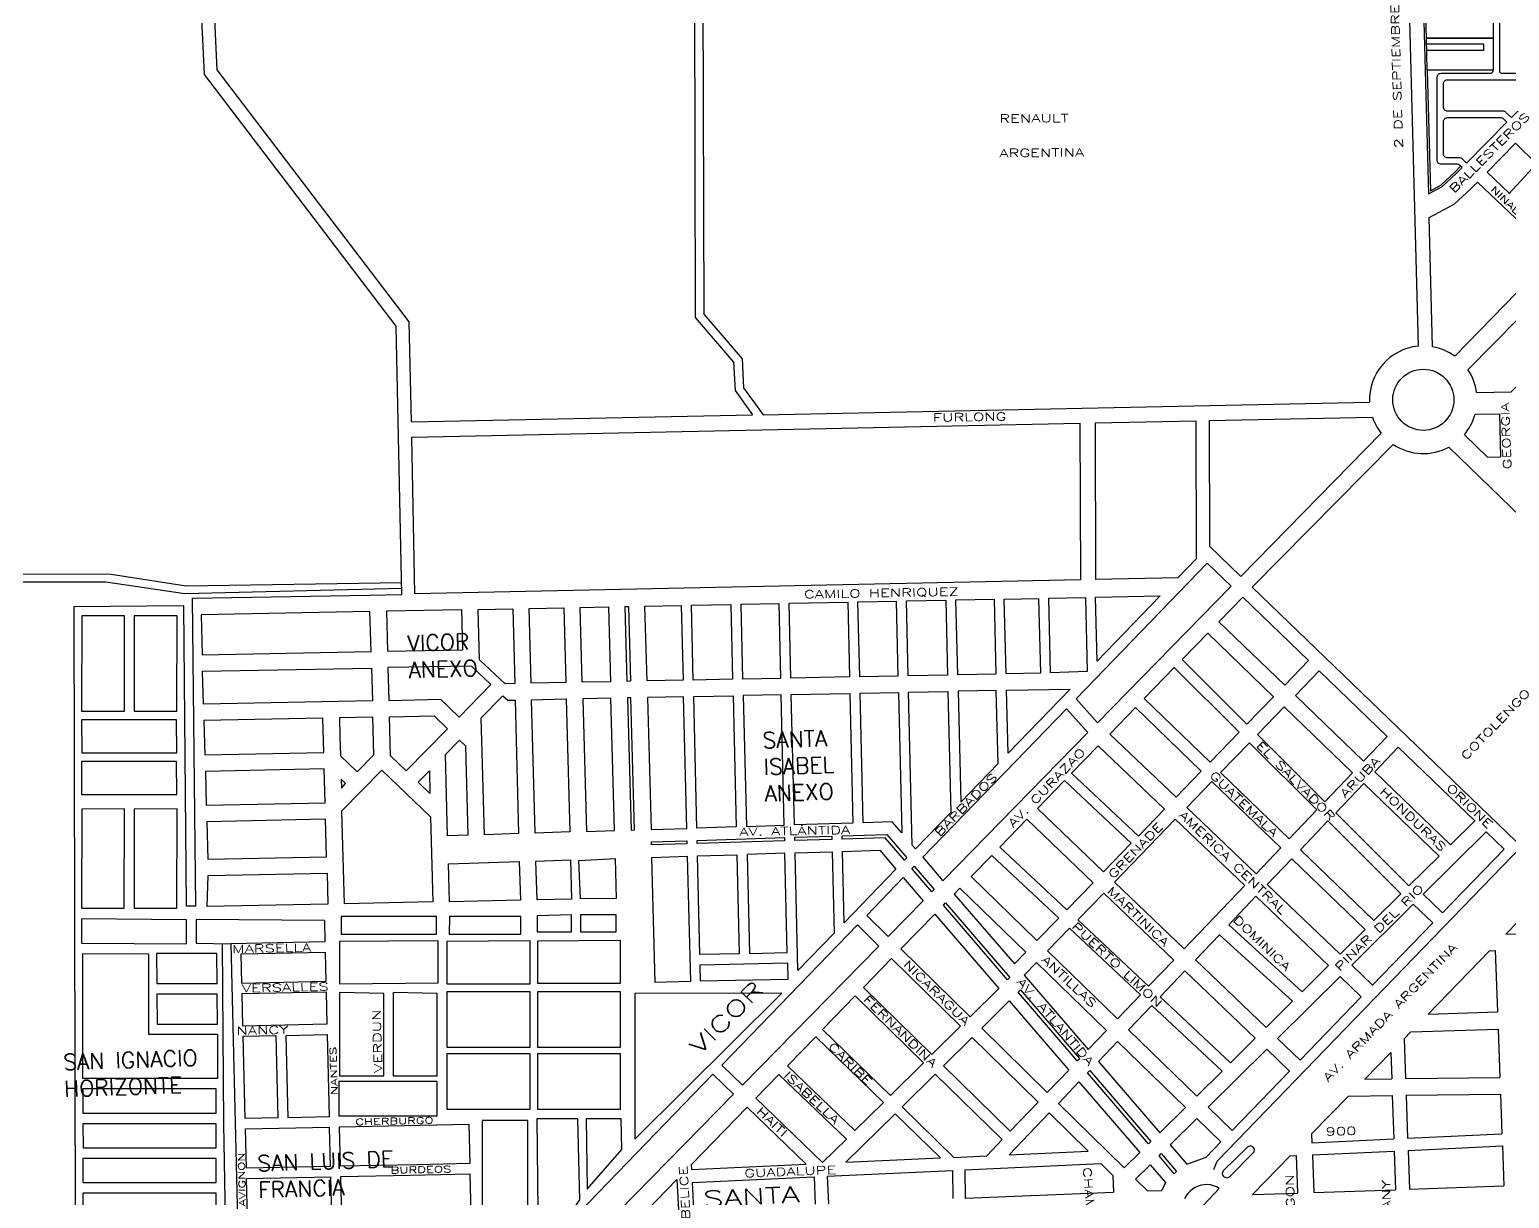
# Model space of a CAD drawing. Header units: millimetres. Extents: x 4374322 to 4409026, y 6503580 to 6534206.
# Drawn here: x 4380729 to 4382578, y 6517057 to 6518517 of the extents above; entities that cross this region are included whole.
import ezdxf

# ---------------------------------------------------------------- set-up
doc = ezdxf.new("R2010")
doc.units = ezdxf.units.MM
for name, color, linetype in [('LINEA CALLE', 252, 'Continuous'), ('NOMBRE BARRIO', 8, 'Continuous'), ('NOMBRE CALLE', 252, 'Continuous')]:
    doc.layers.add(name, color=color, linetype=linetype)
doc.styles.add('ROMANS', font='romans')

msp = doc.modelspace()

# ---------------------------------------------------------------- linework, layer by layer
at = {"layer": 'LINEA CALLE', "transparency": 33554687}
for p, q in [((4380947, 6518461), (4380925.5, 6518930.7)), ((4380963, 6518466.8), (4380941.8, 6518930.6)), ((4381559.1, 6518585.4), (4381560.2, 6518157.5)), ((4381569.9, 6518575.5), (4381571, 6518161.5)), ((4381203, 6518152.1), (4380963, 6518466.8)), ((4381186.8, 6518146.4), (4380947, 6518461)), ((4381205.6, 6518027), (4381203, 6518152.1)), ((4381560.2, 6518157.5), (4381608.2, 6518101.6)), ((4381571, 6518161.5), (4381618.8, 6518105.8)), ((4381193.8, 6517811.3), (4381186.8, 6518146.4)), ((4381608.2, 6518101.6), (4381610.1, 6518066)), ((4381618.8, 6518105.8), (4381620.8, 6518069.7)), ((4381610.1, 6518066), (4381631.9, 6518035.7)), ((4381620.8, 6518069.7), (4381645.1, 6518036)), ((4382536.6, 6518063.7), (4382579.8, 6518064.5)), ((4381645.1, 6518036), (4382402.9, 6518051.6)), ((4381205.6, 6518027), (4381631.9, 6518035.7)), ((4381206, 6518008.1), (4382041, 6518025.3)), ((4382041, 6518025.3), (4382041.8, 6517829.7)), ((4382059.8, 6518025.7), (4382185.7, 6518028.3)), ((4382059.8, 6518025.7), (4382060.6, 6517830.1)), ((4382185.7, 6518028.3), (4382186.2, 6517856)), ((4382202.4, 6518028.6), (4382406.4, 6518032.8)), ((4382202.4, 6518028.6), (4382202.9, 6517871.8)), ((4382534.8, 6518036.6), (4382565.1, 6518037.2)), ((4382565.1, 6518037.2), (4382566.5, 6517983.2)), ((4381210.1, 6517812.2), (4381206, 6518008.1)), ((4382417.4, 6518012.8), (4382242.2, 6517833.9)), ((4382521.3, 6518011), (4382550.2, 6517982.9)), ((4382432.5, 6517998.8), (4382256.3, 6517820.3)), ((4382502.1, 6517995.5), (4382792.6, 6517713.2)), ((4382550.2, 6517982.9), (4382566.5, 6517983.2)), ((4382186.2, 6517856), (4382163.2, 6517832.3)), ((4382202.9, 6517871.8), (4382242.2, 6517833.9)), ((4382200.1, 6517850.5), (4382036.2, 6517681)), ((4382200.1, 6517850.5), (4382230.1, 6517821.6)), ((4382041.8, 6517829.7), (4381210.1, 6517812.2)), ((4382163.2, 6517832.3), (4382060.6, 6517830.1)), ((4382230.1, 6517821.6), (4382063.1, 6517651.2)), ((4382256.3, 6517820.3), (4382586.5, 6517502.4)), ((4382244.3, 6517807.9), (4382214.5, 6517777.3)), ((4382244.3, 6517807.9), (4382326.6, 6517728.7)), ((4382200.6, 6517762.9), (4382168.7, 6517730.1)), ((4382200.6, 6517762.9), (4382282.9, 6517683.7)), ((4382214.5, 6517777.3), (4382296.8, 6517698)), ((4382168.7, 6517730.1), (4382249.6, 6517649.4)), ((4382326.6, 6517728.7), (4382296.8, 6517698)), ((4382158.8, 6517720), (4382121.2, 6517681.3)), ((4382158.8, 6517720), (4382239.8, 6517639.2)), ((4382339.9, 6517715.8), (4382310.2, 6517685.2)), ((4382339.9, 6517715.8), (4382424.8, 6517634.1)), ((4382036.2, 6517681), (4382063.1, 6517651.2)), ((4382110.4, 6517670.1), (4382078.2, 6517637)), ((4382110.4, 6517670.1), (4382192.6, 6517590.6)), ((4382121.2, 6517681.3), (4382203.5, 6517601.8)), ((4382282.9, 6517683.7), (4382249.6, 6517649.4)), ((4382296.2, 6517670.8), (4382262.7, 6517636.3)), ((4382296.2, 6517670.8), (4382381.5, 6517588.7)), ((4382310.2, 6517685.2), (4382395.3, 6517603.2)), ((4382024.1, 6517668.6), (4381844.6, 6517483)), ((4382024.1, 6517668.6), (4382051, 6517638.9)), ((4382051, 6517638.9), (4381869.6, 6517453.8)), ((4382078.2, 6517637), (4382161, 6517558)), ((4382239.8, 6517639.2), (4382203.5, 6517601.8)), ((4382262.7, 6517636.3), (4382346.8, 6517552.4)), ((4382424.8, 6517634.1), (4382395.3, 6517603.2)), ((4382063.9, 6517622.3), (4382030.6, 6517588)), ((4382063.9, 6517622.3), (4382146.7, 6517543.3)), ((4382252.9, 6517626.2), (4382216.8, 6517589)), ((4382252.9, 6517626.2), (4382337, 6517542.2)), ((4382438.8, 6517620.6), (4382409.3, 6517589.7)), ((4382438.8, 6517620.6), (4382534.3, 6517528.7)), ((4382021.7, 6517578.9), (4381988, 6517544.1)), ((4382021.7, 6517578.9), (4382105.1, 6517500.5)), ((4382030.6, 6517588), (4382114, 6517509.6)), ((4382192.6, 6517590.6), (4382161, 6517558)), ((4382205.9, 6517577.8), (4382174.4, 6517545.2)), ((4382205.9, 6517577.8), (4382291.8, 6517494.8)), ((4382216.8, 6517589), (4382302.6, 6517506.1)), ((4382381.5, 6517588.7), (4382346.8, 6517552.4)), ((4382409.3, 6517589.7), (4382503.9, 6517498.6)), ((4382395.5, 6517575.2), (4382360.6, 6517538.7)), ((4382395.5, 6517575.2), (4382489.7, 6517484.5)), ((4381988, 6517544.1), (4382070.6, 6517464.9)), ((4382146.7, 6517543.3), (4382114, 6517509.6)), ((4382174.4, 6517545.2), (4382261, 6517462.5)), ((4382337, 6517542.2), (4382302.6, 6517506.1)), ((4381974.7, 6517530.5), (4381941, 6517495.8)), ((4381974.7, 6517530.5), (4382057.4, 6517451.2)), ((4382160.1, 6517530.5), (4382084, 6517452.1)), ((4382160.1, 6517530.5), (4382246.8, 6517447.7)), ((4382350.8, 6517528.4), (4382316.6, 6517492.5)), ((4382350.8, 6517528.4), (4382442.1, 6517437.4)), ((4382360.6, 6517538.7), (4382452.1, 6517447.3)), ((4382534.7, 6517529.1), (4382503.9, 6517498.6)), ((4382548.6, 6517514.9), (4382469.8, 6517436.8)), ((4382548.6, 6517514.9), (4382571, 6517493.3)), ((4381930.7, 6517485.2), (4381905.1, 6517458.9)), ((4381930.7, 6517485.2), (4382014.4, 6517406.9)), ((4381941, 6517495.8), (4382024.7, 6517417.5)), ((4382105.1, 6517500.5), (4382070.6, 6517464.9)), ((4382291.8, 6517494.8), (4382261, 6517462.5)), ((4382316.6, 6517492.5), (4382408.3, 6517403.9)), ((4382571, 6517493.3), (4382493.9, 6517413.5)), ((4381844.6, 6517483), (4381869.6, 6517453.8)), ((4382305.8, 6517481.3), (4382275.1, 6517449.1)), ((4382305.8, 6517481.3), (4382397.2, 6517392.9)), ((4382489.7, 6517484.5), (4382452.1, 6517447.3)), ((4381820.1, 6517457.7), (4381774.5, 6517410.5)), ((4381820.1, 6517457.7), (4381845, 6517428.7)), ((4381905.1, 6517458.9), (4381987.3, 6517379)), ((4382057.4, 6517451.2), (4382024.7, 6517417.5)), ((4382084, 6517452.1), (4382171.2, 6517368.5)), ((4382275.1, 6517449.1), (4382366.1, 6517362.2)), ((4381891.1, 6517444.4), (4381884, 6517437.1)), ((4381884, 6517437.1), (4381959, 6517349.9)), ((4381891.1, 6517444.4), (4381973.2, 6517364.5)), ((4382070.7, 6517438.4), (4382038.2, 6517404.9)), ((4382070.7, 6517438.4), (4382158.1, 6517354.7)), ((4382246.8, 6517447.7), (4382171.2, 6517368.5)), ((4382260.9, 6517434.3), (4382226.9, 6517398.6)), ((4382260.9, 6517434.3), (4382351.6, 6517347.7)), ((4382442.1, 6517437.4), (4382408.3, 6517403.9)), ((4382469.8, 6517436.8), (4382493.9, 6517413.5)), ((4382623.3, 6517438.6), (4382573.2, 6517387.1)), ((4381845, 6517428.7), (4381801.4, 6517384.2)), ((4381859.5, 6517411.9), (4381817.3, 6517368.5)), ((4381859.5, 6517411.9), (4381939.5, 6517319)), ((4382457.5, 6517424.6), (4382380.5, 6517348.4)), ((4382457.5, 6517424.6), (4382481.8, 6517401)), ((4381762.9, 6517398.5), (4381593.5, 6517223.4)), ((4381762.9, 6517398.5), (4381789.7, 6517372.2)), ((4381774.5, 6517410.5), (4381801.4, 6517384.2)), ((4382014.4, 6517406.9), (4381987.3, 6517379)), ((4382027.9, 6517394.3), (4382000.5, 6517366.1)), ((4382027.9, 6517394.3), (4382116.6, 6517311.3)), ((4382038.2, 6517404.9), (4382126.8, 6517322)), ((4382226.9, 6517398.6), (4382318.6, 6517315.1)), ((4382397.2, 6517392.9), (4382366.1, 6517362.2)), ((4382481.8, 6517401), (4382406.7, 6517323.4)), ((4382215.2, 6517386.3), (4382185.3, 6517355)), ((4382215.2, 6517386.3), (4382306.5, 6517303.1)), ((4382573.2, 6517387.1), (4382719.9, 6517390.9)), ((4381789.7, 6517372.2), (4381619.4, 6517198.4)), ((4381805.7, 6517356.5), (4381770.5, 6517320.3)), ((4381805.7, 6517356.5), (4381891.9, 6517272)), ((4381817.3, 6517368.5), (4381903.8, 6517283.7)), ((4381973.2, 6517364.5), (4381959, 6517349.9)), ((4382000.5, 6517366.1), (4382087.9, 6517281.2)), ((4382552.9, 6517366.2), (4382475.9, 6517287.1)), ((4382552.9, 6517366.2), (4382560, 6517366.4)), ((4382560, 6517366.4), (4382562.8, 6517289.8)), ((4381986.5, 6517351.6), (4381971.2, 6517335.8)), ((4381986.5, 6517351.6), (4382074, 6517266.6)), ((4382158.1, 6517354.7), (4382126.8, 6517322)), ((4382172.2, 6517341.3), (4382141.1, 6517308.7)), ((4382172.2, 6517341.3), (4382260, 6517257.1)), ((4382185.3, 6517355), (4382273.6, 6517270.5)), ((4382351.6, 6517347.7), (4382318.6, 6517315.1)), ((4382380.5, 6517348.4), (4382406.7, 6517323.4)), ((4381770.5, 6517320.3), (4381856.1, 6517236.6)), ((4381939.5, 6517319), (4381903.8, 6517283.7)), ((4381971.2, 6517335.8), (4382051.2, 6517242.8)), ((4382366, 6517334), (4382287.9, 6517256.7)), ((4382366, 6517334), (4382392.5, 6517308.7)), ((4381760.3, 6517309.8), (4381719.4, 6517267.7)), ((4381760.3, 6517309.8), (4381845.7, 6517226.3)), ((4381952.7, 6517303.6), (4381918.3, 6517269.5)), ((4381952.7, 6517303.6), (4382026.9, 6517217.3)), ((4382116.6, 6517311.3), (4382087.9, 6517281.2)), ((4382141.1, 6517308.7), (4382229.1, 6517226.4)), ((4382306.5, 6517303.1), (4382273.6, 6517270.5)), ((4382392.5, 6517308.7), (4382316.1, 6517229.7)), ((4382130.9, 6517298), (4382101.8, 6517267.6)), ((4382130.9, 6517298), (4382218.6, 6517216)), ((4382475.9, 6517287.1), (4382562.8, 6517289.8)), ((4381719.4, 6517267.7), (4381804.2, 6517185.4)), ((4381891.9, 6517272), (4381856.1, 6517236.6)), ((4381918.3, 6517269.5), (4382000.1, 6517189.3)), ((4382074, 6517266.6), (4382051.2, 6517242.8)), ((4382101.8, 6517267.6), (4382187, 6517184.8)), ((4382454.5, 6517265.1), (4382446, 6517256.4)), ((4382454.5, 6517265.1), (4382563.5, 6517268.4)), ((4382563.5, 6517268.4), (4382565.7, 6517208)), ((4381710.8, 6517258.9), (4381675.4, 6517222.5)), ((4381710.8, 6517258.9), (4381795.4, 6517176.7)), ((4381906.4, 6517257.8), (4381870.6, 6517222.5)), ((4381906.4, 6517257.8), (4381988.6, 6517177.2)), ((4382087.9, 6517253), (4382064, 6517227.9)), ((4382087.9, 6517253), (4382172.7, 6517170.6)), ((4382260, 6517257.1), (4382229.1, 6517226.4)), ((4382287.9, 6517256.7), (4382316.1, 6517229.7)), ((4382446, 6517256.4), (4382447.8, 6517206.6)), ((4381845.7, 6517226.3), (4381804.2, 6517185.4)), ((4382064, 6517227.9), (4382140.7, 6517138.8)), ((4382274.4, 6517243.3), (4382201.3, 6517170.9)), ((4382274.4, 6517243.3), (4382302.9, 6517216)), ((4382429.3, 6517239.2), (4382397, 6517206)), ((4382429.3, 6517239.2), (4382430.5, 6517206.4)), ((4381582.4, 6517212), (4381415.7, 6517039.5)), ((4381582.4, 6517212), (4381608.2, 6517187.1)), ((4381593.5, 6517223.4), (4381619.4, 6517198.4)), ((4381664.8, 6517211.6), (4381636.2, 6517182.2)), ((4381664.8, 6517211.6), (4381749.1, 6517131)), ((4381675.4, 6517222.5), (4381759.9, 6517141.7)), ((4381860.1, 6517212.2), (4381818.7, 6517171.2)), ((4381860.1, 6517212.2), (4381943.9, 6517130.3)), ((4381870.6, 6517222.5), (4381954, 6517140.9)), ((4382026.9, 6517217.3), (4382000.1, 6517189.3)), ((4382218.6, 6517216), (4382187, 6517184.8)), ((4382302.9, 6517216), (4382231.1, 6517141.9)), ((4382447.8, 6517206.6), (4382565.7, 6517208)), ((4382039.7, 6517202.5), (4382014, 6517175.6)), ((4382039.7, 6517202.5), (4382115.7, 6517114.2)), ((4382397, 6517206), (4382430.5, 6517206.4)), ((4381608.2, 6517187.1), (4381464.5, 6517040.4)), ((4381636.2, 6517182.2), (4381719.5, 6517101.8)), ((4381795.4, 6517176.7), (4381759.9, 6517141.7)), ((4381818.7, 6517171.2), (4381883.6, 6517108.2)), ((4381988.6, 6517177.2), (4381954, 6517140.9)), ((4382014, 6517175.6), (4382096.3, 6517095)), ((4382201.3, 6517170.9), (4382231.1, 6517141.9)), ((4382376.4, 6517184.8), (4382330.5, 6517137.6)), ((4382376.4, 6517184.8), (4382431.2, 6517185.5)), ((4382431.2, 6517185.5), (4382433.1, 6517131.3)), ((4382448.5, 6517185.7), (4382566.4, 6517187.1)), ((4382448.5, 6517185.7), (4382450.4, 6517132.1)), ((4382566.4, 6517187.1), (4382568.2, 6517137.7)), ((4381625.2, 6517170.8), (4381555.3, 6517098.9)), ((4381625.2, 6517170.8), (4381698.8, 6517099.7)), ((4381809.9, 6517162.6), (4381748.6, 6517102)), ((4381809.9, 6517162.6), (4381866.7, 6517107.5)), ((4382002.5, 6517163.6), (4381952.7, 6517111.4)), ((4382002.5, 6517163.6), (4382051.1, 6517115.9)), ((4382172.7, 6517170.6), (4382140.7, 6517138.8)), ((4382187, 6517156.7), (4382153.7, 6517123.7)), ((4382187, 6517156.7), (4382217.1, 6517127.4)), ((4382330.5, 6517137.6), (4382330.9, 6517126.5)), ((4382450.4, 6517132.1), (4382568.2, 6517137.7)), ((4381749.1, 6517131), (4381719.5, 6517101.8)), ((4381943.9, 6517130.3), (4381924.6, 6517110.1)), ((4381952.7, 6517111.4), (4382051.1, 6517115.9)), ((4382153.7, 6517123.7), (4382174.5, 6517099.5)), ((4382217.1, 6517127.4), (4382198.7, 6517108.3)), ((4382250.8, 6517121.4), (4382220, 6517091.4)), ((4382254, 6517122.6), (4382250.8, 6517121.4)), ((4382257.2, 6517121.4), (4382254, 6517122.6)), ((4382259, 6517118.5), (4382257.2, 6517121.4)), ((4382258.6, 6517115.2), (4382259, 6517118.5)), ((4382330.9, 6517126.5), (4382433.1, 6517131.3)), ((4382331.5, 6517111.2), (4382433.7, 6517116)), ((4382433.7, 6517116), (4382435.4, 6517067.8)), ((4382451, 6517116.8), (4382568.8, 6517122.4)), ((4382451, 6517116.8), (4382452.7, 6517068.4)), ((4382568.8, 6517122.4), (4382570.5, 6517072.4)), ((4381555.3, 6517098.9), (4381555.6, 6517093.1)), ((4381555.6, 6517093.1), (4381698.8, 6517099.7)), ((4381748.6, 6517102), (4381866.7, 6517107.5)), ((4381883.6, 6517108.2), (4381924.6, 6517110.1)), ((4381897.1, 6517092.5), (4382067, 6517100.3)), ((4382067, 6517100.3), (4382082.2, 6517085.5)), ((4382115.7, 6517114.2), (4382096.3, 6517095)), ((4382128.7, 6517099), (4382110.5, 6517081)), ((4382128.7, 6517099), (4382148, 6517076.7)), ((4382174.5, 6517099.5), (4382198.7, 6517108.3)), ((4382227.8, 6517083.7), (4382258.6, 6517115.2)), ((4382303.5, 6517109.9), (4382256.6, 6517061.7)), ((4382303.5, 6517109.9), (4382311.2, 6517110.3)), ((4382311.2, 6517110.3), (4382313, 6517063.6)), ((4382331.5, 6517111.2), (4382333.4, 6517064.3)), ((4381537.5, 6517080.5), (4381499.1, 6517041)), ((4381537.5, 6517080.5), (4381539.5, 6517042.6)), ((4381556.5, 6517076.8), (4381709, 6517083.8)), ((4381709, 6517083.8), (4381710.3, 6517049.6)), ((4381725.3, 6517084.6), (4381881.8, 6517091.8)), ((4381725.3, 6517084.6), (4381726.7, 6517050.3)), ((4381881.8, 6517091.8), (4381882.3, 6517056.6)), ((4381897.1, 6517092.5), (4381897.5, 6517057.2)), ((4382082.2, 6517085.5), (4382083, 6517064.8)), ((4382110.5, 6517081), (4382125.4, 6517066.5)), ((4382220, 6517091.4), (4382218.7, 6517088)), ((4382218.7, 6517088), (4382219.2, 6517086.1)), ((4382219.2, 6517086.1), (4382220.3, 6517084.4)), ((4382220.3, 6517084.4), (4382222, 6517083.3)), ((4382222, 6517083.3), (4382223.9, 6517082.7)), ((4382223.9, 6517082.7), (4382225.9, 6517082.9)), ((4382225.9, 6517082.9), (4382227.8, 6517083.7)), ((4381556.5, 6517076.8), (4381558.3, 6517043.4)), ((4381897.5, 6517057.2), (4382083, 6517064.8)), ((4382125.4, 6517066.5), (4382143.3, 6517066.6)), ((4382148, 6517076.7), (4382143.3, 6517066.6)), ((4382173.6, 6517060), (4382171.8, 6517056.6)), ((4382175.9, 6517063.2), (4382173.6, 6517060)), ((4382175, 6517027), (4382215.1, 6517069.4)), ((4382178.6, 6517066.1), (4382175.9, 6517063.2)), ((4382181.7, 6517068.6), (4382178.6, 6517066.1)), ((4382185, 6517070.6), (4382181.7, 6517068.6)), ((4382188.6, 6517072.2), (4382185, 6517070.6)), ((4382192.4, 6517073.4), (4382188.6, 6517072.2)), ((4382196.3, 6517074), (4382192.4, 6517073.4)), ((4382200.2, 6517074.1), (4382196.3, 6517074)), ((4382204.1, 6517073.7), (4382200.2, 6517074.1)), ((4382208, 6517072.7), (4382204.1, 6517073.7)), ((4382211.6, 6517071.3), (4382208, 6517072.7)), ((4382215.1, 6517069.4), (4382211.6, 6517071.3)), ((4382256.6, 6517061.7), (4382313, 6517063.6)), ((4382333.4, 6517064.3), (4382435.4, 6517067.8)), ((4382452.7, 6517068.4), (4382570.5, 6517072.4))]:
    msp.add_line(p, q, dxfattribs=at)
for points in [[(4381860.5, 6518587.4), (4382450.7, 6518607.1), (4382463.6, 6518121.5)], [(4382557.1, 6518545.5), (4382557.1, 6518506.4), (4382473.8, 6518506.4), (4382472.4, 6518560.2)], [(4382473.8, 6518506.4), (4382557.1, 6518506.4), (4382557.1, 6518466.2), (4382474.9, 6518466.2), (4382473.8, 6518506.4)], [(4382474, 6518499.1), (4382545.1, 6518499.1), (4382545.1, 6518491.1), (4382474.2, 6518491.1)], [(4382577.5, 6518312.5), (4382549.8, 6518338.8), (4382585.4, 6518375), (4382611.4, 6518349.3), (4382577, 6518312)], [(4382579.8, 6518064.5), (4382692.4, 6518179.6), (4382651.1, 6518219), (4382525.8, 6518092.2)], [(4381193.7, 6517818.7), (4380922.7, 6517812.1), (4380823.7, 6517826.8), (4380631.3, 6517826.8), (4380631.4, 6518145.8)], [(4381193.5, 6517826.1), (4380924.1, 6517821.9), (4380830.4, 6517836.4), (4380643.5, 6517836.9), (4380640.8, 6518145.5)], [(4380936.1, 6517421.9), (4380936.1, 6517421.9), (4380932.1, 6517806.8), (4381153.4, 6517810.5), (4381193.8, 6517811.3)], [(4381617.5, 6517799.2), (4381664.7, 6517800.1), (4381667, 6517706.6), (4381619.8, 6517705.7), (4381617.5, 6517799.2)], [(4381677.5, 6517800.4), (4381750.8, 6517801.8), (4381753, 6517708.3), (4381679.7, 6517706.8), (4381677.5, 6517800.4)], [(4381763.5, 6517802.1), (4381811.3, 6517803), (4381813.6, 6517709.5), (4381765.8, 6517708.5), (4381763.5, 6517802.1)], [(4381824.1, 6517803.3), (4381873.3, 6517804.2), (4381875.6, 6517710.7), (4381826.3, 6517709.7), (4381824.1, 6517803.3)], [(4381886.1, 6517804.5), (4381933.7, 6517805.4), (4381936, 6517711.9), (4381912.2, 6517711.4), (4381888.3, 6517711), (4381886.1, 6517804.5)], [(4381946.5, 6517805.7), (4381967.9, 6517806.1), (4381989.3, 6517806.5), (4381991.6, 6517713), (4381948.8, 6517712.2), (4381946.5, 6517805.7)], [(4382002.1, 6517806.8), (4382047.8, 6517807.7), (4382050.1, 6517715.3), (4382004.3, 6517713.3), (4382002.1, 6517806.8)], [(4382060.6, 6517807.9), (4382141.2, 6517809.5), (4382062.5, 6517728.2), (4382060.6, 6517807.9)], [(4380936.1, 6517421.9), (4380924.6, 6517421.8), (4380921.5, 6517797), (4380783.8, 6517795.9), (4380785.6, 6517027.6)], [(4381175.8, 6517740.4), (4381270, 6517742.3), (4381268.6, 6517792.2), (4381174.5, 6517790.4), (4381175.8, 6517740.4)], [(4381289.2, 6517792.7), (4381332.2, 6517793.5), (4381334.7, 6517700), (4381322.9, 6517699.8), (4381290.9, 6517729.9), (4381289.2, 6517792.7)], [(4381352.7, 6517793.9), (4381396.1, 6517794.8), (4381398.6, 6517701.3), (4381355.3, 6517700.4), (4381352.7, 6517793.9)], [(4381416.7, 6517795.2), (4381451.9, 6517795.9), (4381454.4, 6517702.4), (4381419.2, 6517701.7), (4381416.7, 6517795.2)], [(4381472.6, 6517796.3), (4381476.9, 6517796.4), (4381479.3, 6517702.9), (4381475.1, 6517702.8), (4381472.6, 6517796.3)], [(4381497.5, 6517796.8), (4381542.8, 6517797.7), (4381545.1, 6517704.2), (4381500.1, 6517703.3), (4381497.5, 6517796.8)], [(4381555.6, 6517797.9), (4381604.7, 6517798.9), (4381607, 6517705.4), (4381557.9, 6517704.4), (4381555.6, 6517797.9)], [(4380946, 6517674.5), (4380944.8, 6517715.4), (4381155.8, 6517719.5), (4381156.9, 6517678.7), (4380946, 6517674.5)], [(4381177.5, 6517679.1), (4381242.1, 6517680.4), (4381265.2, 6517658.3), (4381305.1, 6517699), (4381280.6, 6517722), (4381176.4, 6517720), (4381177.5, 6517679.1)], [(4381818.3, 6517513.5), (4381806.4, 6517527.3), (4381770.2, 6517526.2), (4381766.3, 6517688), (4381814.1, 6517689), (4381818.3, 6517513.5)], [(4381876.1, 6517690.2), (4381879.7, 6517539.2), (4381835.5, 6517493.5), (4381831.4, 6517498.2), (4381826.8, 6517689.2), (4381876.1, 6517690.2)], [(4381936.5, 6517691.4), (4381912.7, 6517690.9), (4381888.8, 6517690.5), (4381892.2, 6517552.1), (4381938.7, 6517600.2), (4381936.5, 6517691.4)], [(4382028.7, 6517693.2), (4381951.2, 6517613), (4381949.2, 6517691.7), (4382028.7, 6517693.2)], [(4381339.6, 6517512.7), (4381296.8, 6517511.3), (4381292.9, 6517657.2), (4381320, 6517684.9), (4381326, 6517679.3), (4381335.2, 6517679.5), (4381339.6, 6517512.7)], [(4381403.5, 6517514.7), (4381360.4, 6517513.3), (4381355.8, 6517679.9), (4381399.1, 6517680.8), (4381403.5, 6517514.7)], [(4381424.3, 6517515.3), (4381459.3, 6517516.4), (4381454.9, 6517681.9), (4381419.8, 6517681.2), (4381424.3, 6517515.3)], [(4381479.9, 6517682.4), (4381475.7, 6517682.3), (4381480.2, 6517517.1), (4381484.2, 6517517.2), (4381479.9, 6517682.4)], [(4381545.6, 6517683.7), (4381500.6, 6517682.8), (4381505.1, 6517517.9), (4381549.6, 6517519.2), (4381545.6, 6517683.7)], [(4381607.5, 6517684.9), (4381611.5, 6517521.2), (4381562.3, 6517519.6), (4381558.4, 6517683.9), (4381607.5, 6517684.9)], [(4381667.5, 6517686.1), (4381620.3, 6517685.2), (4381624.2, 6517521.6), (4381671.4, 6517523.1), (4381667.5, 6517686.1)], [(4381684.2, 6517523.5), (4381680.2, 6517686.3), (4381753.5, 6517687.8), (4381757.4, 6517525.8), (4381684.2, 6517523.5)], [(4380947.7, 6517610.9), (4381096.3, 6517613.9), (4381095.1, 6517656.9), (4380946.5, 6517654), (4380947.7, 6517610.9)], [(4381117, 6517609.7), (4381137.9, 6517589.7), (4381158.6, 6517611), (4381157.4, 6517658.2), (4381115.7, 6517657.3), (4381116.3, 6517633.5), (4381117, 6517609.7)], [(4381178.1, 6517658.6), (4381234, 6517659.7), (4381250.8, 6517643.6), (4381199.3, 6517591), (4381179.4, 6517610), (4381178.1, 6517658.6)], [(4381248.1, 6517611.5), (4381265.7, 6517629.5), (4381273.1, 6517622.4), (4381276, 6517510.7), (4381250.9, 6517509.9), (4381248.1, 6517611.5)], [(4380949.4, 6517548), (4381097.9, 6517551), (4381096.8, 6517593.4), (4380948.2, 6517590.4), (4380949.4, 6517548)], [(4381118.1, 6517569.5), (4381123.5, 6517575.1), (4381117.8, 6517580.6), (4381118.1, 6517569.5)], [(4381118.8, 6517541), (4381168.7, 6517591.9), (4381229.6, 6517533.7), (4381232.4, 6517427.2), (4381122, 6517425), (4381118.8, 6517541)], [(4381228.8, 6517562.8), (4381214.1, 6517576.9), (4381228.1, 6517591.1), (4381228.8, 6517562.8)], [(4380951.2, 6517480.8), (4381099.7, 6517483.8), (4381098.4, 6517530.5), (4380950, 6517527.5), (4380951.2, 6517480.8)], [(4381505.6, 6517500.4), (4381505.5, 6517502.4), (4381550, 6517503.7), (4381550, 6517499.8), (4381505.7, 6517498.4), (4381505.6, 6517500.4)], [(4381562.8, 6517500.2), (4381562.7, 6517504.1), (4381671.8, 6517507.6), (4381671.9, 6517503.6), (4381562.8, 6517500.2)], [(4381684.7, 6517504), (4381684.6, 6517508), (4381731, 6517509.4), (4381731.1, 6517505.4), (4381684.7, 6517504)], [(4381743.8, 6517505.8), (4381743.7, 6517509.8), (4381799.5, 6517511.6), (4381824.7, 6517482.3), (4381821.9, 6517479.4), (4381797.7, 6517507.5), (4381743.8, 6517505.8)], [(4381563.2, 6517484.7), (4381612.3, 6517486.2), (4381615.3, 6517362.6), (4381566.2, 6517361.5), (4381563.2, 6517484.7)], [(4381625.1, 6517486.6), (4381628.1, 6517362.9), (4381675.3, 6517363.9), (4381672.3, 6517488.1), (4381625.1, 6517486.6)], [(4381685, 6517488.5), (4381731.4, 6517489.9), (4381733.9, 6517388.4), (4381688.6, 6517341.6), (4381685, 6517488.5)], [(4381744.2, 6517490.3), (4381790.8, 6517491.8), (4381811.1, 6517468.2), (4381746.3, 6517401.3), (4381744.2, 6517490.3)], [(4382212.6, 6517103.5), (4382593.3, 6517497)], [(4381253.1, 6517427.6), (4381251.8, 6517474.9), (4381340.5, 6517477.7), (4381341.8, 6517429.3), (4381253.1, 6517427.6)], [(4381362.7, 6517429.7), (4381361.3, 6517478.3), (4381404.4, 6517479.7), (4381405.7, 6517430.6), (4381362.7, 6517429.7)], [(4381417, 6517431), (4381415, 6517479), (4381460.2, 6517481.4), (4381461.5, 6517431.7), (4381417, 6517431)], [(4381506.1, 6517482.9), (4381550.4, 6517484.3), (4381554.2, 6517327.8), (4381510.3, 6517326.8), (4381506.1, 6517482.9)], [(4381831, 6517468.9), (4381833.7, 6517471.8), (4381858.7, 6517442.7), (4381855.9, 6517439.9), (4381831, 6517468.9)], [(4380951.8, 6517460.3), (4381100.2, 6517463.3), (4381101.2, 6517424.6), (4380950.5, 6517421.6), (4380951.8, 6517460.3)], [(4381870.4, 6517423.1), (4381873.2, 6517426), (4381953.4, 6517332.7), (4381950.5, 6517329.9), (4381870.4, 6517423.1)], [(4381096.9, 6517404), (4380936.6, 6517405.2), (4380936.6, 6517375.6)], [(4381096.9, 6517404), (4381097.5, 6517377.5), (4380979.9, 6517374.9), (4380988.2, 6517031.5), (4380973.3, 6517031.2)], [(4381118, 6517409), (4381118, 6517387), (4381237, 6517387), (4381237, 6517409), (4381118, 6517409)], [(4381253.1, 6517409), (4381253, 6517387), (4381342.3, 6517387), (4381342.3, 6517409), (4381253.1, 6517409)], [(4381362.7, 6517410.1), (4381362.7, 6517390), (4381405.7, 6517390), (4381405.7, 6517411), (4381362.7, 6517410.1), (4381362.7, 6517410.1), (4381362.7, 6517410.1)], [(4381417, 6517411), (4381417, 6517390), (4381461.5, 6517390), (4381461.5, 6517411), (4381417, 6517411), (4381417, 6517411), (4381417, 6517411)], [(4380936.6, 6517375.6), (4380979.9, 6517374.9)], [(4380973.3, 6517031.2), (4380971.3, 6517150.2), (4380969.8, 6517375.1)], [(4381116, 6517377.7), (4381116, 6517325), (4381239, 6517326), (4381239, 6517378.6), (4381116, 6517377.7)], [(4381250, 6517377.7), (4381250, 6517325), (4381354, 6517325), (4381354, 6517378.6), (4381250, 6517377.7)], [(4381363.1, 6517378.4), (4381363.1, 6517325.7), (4381467.1, 6517325.7), (4381467.1, 6517379.3), (4381363.1, 6517378.4)], [(4380877, 6517362.3), (4380877, 6517261.9), (4380963.4, 6517261.9), (4380963.4, 6517206.8), (4380795.1, 6517206.8), (4380795.1, 6517362.8), (4380877, 6517362.3)], [(4380993, 6517362.5), (4381097.8, 6517364.7), (4381098.7, 6517327.8), (4380993.9, 6517325.5), (4380993, 6517362.5)], [(4381676.1, 6517330.4), (4381567, 6517328.1), (4381566.5, 6517348.8), (4381675.6, 6517351.1), (4381676.1, 6517330.4)], [(4380994.2, 6517312.8), (4381099, 6517315), (4381100, 6517274.4), (4380995.2, 6517272.2), (4380994.2, 6517312.8)], [(4381250, 6517314.8), (4381250, 6517245.9), (4381354.1, 6517245.9), (4381354.1, 6517314.8), (4381250, 6517314.8)], [(4381363.1, 6517314.8), (4381363.1, 6517245.9), (4381467.1, 6517245.9), (4381467.1, 6517314.8), (4381363.1, 6517314.8)], [(4381668.6, 6517313.2), (4381484.9, 6517312.7), (4381484.9, 6517130.8), (4381668.6, 6517313.2)], [(4381963.8, 6517314.5), (4381966.6, 6517317.3), (4382040.5, 6517231.5), (4382039.1, 6517230.1), (4382037.7, 6517228.6), (4381963.8, 6517314.5)], [(4380995.5, 6517259.4), (4381036.2, 6517260.3), (4381038.7, 6517157.4), (4380998, 6517156.6), (4380995.5, 6517259.4)], [(4381049, 6517260.6), (4381100.3, 6517261.7), (4381102.8, 6517158.8), (4381051.5, 6517157.7), (4381049, 6517260.6)], [(4381250, 6517237.3), (4381250, 6517168.3), (4381354.1, 6517168.3), (4381354.1, 6517237.3), (4381250, 6517237.3)], [(4381363.1, 6517237.3), (4381363.1, 6517168.3), (4381467.1, 6517168.3), (4381467.1, 6517237.3), (4381363.1, 6517237.3)], [(4382050.5, 6517213.8), (4382053.2, 6517216.7), (4382129.6, 6517127.9), (4382126.8, 6517125.1), (4382050.5, 6517213.8)], [(4381293.9, 6517149.8), (4381293.9, 6517039.9), (4381351.2, 6517039.9), (4381351.2, 6517154.3), (4381293.9, 6517154.3), (4381293.9, 6517149.8)], [(4381413.8, 6517156.2), (4381362.3, 6517156.3), (4381363.7, 6517040.5), (4381405.5, 6517040.2), (4381416, 6517055.3), (4381413.8, 6517156.2)], [(4381467.9, 6517156.2), (4381424.1, 6517156.2), (4381425.1, 6517068.6), (4381468.6, 6517118.1), (4381467.9, 6517156.2)], [(4381103.1, 6517146), (4381104.3, 6517096.7), (4380999.5, 6517094.5), (4380998.3, 6517143.8), (4381103.1, 6517146)], [(4382139.8, 6517110), (4382142.6, 6517112.8), (4382161.8, 6517090.5), (4382158.9, 6517087.7), (4382139.8, 6517110)], [(4382208.2, 6517093), (4382212.6, 6517103.5)], [(4380999.8, 6517081.7), (4381104.6, 6517083.9), (4381105.8, 6517033.7), (4381001, 6517031.7), (4380999.8, 6517081.7)]]:
    msp.add_lwpolyline(points, dxfattribs=at)
for points in [[(4382468.7, 6518605.2), (4382476.5, 6518311.7), (4382493.2, 6518320.5), (4382511, 6518337.2), (4382518.5, 6518344.7), (4382515.6, 6518347.4, 0.191937), (4382512.2, 6518348.8), (4382492.3, 6518348.8, -0.414214), (4382487.3, 6518353.8), (4382487.3, 6518457.5, -0.414214), (4382492.3, 6518462.5), (4382554.1, 6518462.5, 0.414214), (4382557.1, 6518465.5), (4382557.1, 6518466.2), (4382474.9, 6518466.2), (4382478.9, 6518315.8), (4382491.8, 6518322.6), (4382509.3, 6518339), (4382516.6, 6518346.4)], [(4382606, 6518569.9), (4382566.9, 6518554, 0.305065), (4382565.1, 6518551.2), (4382565.1, 6518465.5, 0.414214), (4382568.1, 6518462.5), (4382605.9, 6518462.5), (4382606, 6518569.9)], [(4382580.1, 6518407.2), (4382573.3, 6518413.7, 0.191937), (4382569.8, 6518415.1), (4382500.3, 6518415.1, -0.414214), (4382495.3, 6518420.1), (4382495.3, 6518449.5, -0.414214), (4382500.3, 6518454.5), (4382605.9, 6518454.5), (4382605.8, 6518433.2), (4382580.1, 6518407.2)]]:
    msp.add_lwpolyline(points, format="xyb", dxfattribs=at)
for points in [[(4382570.1, 6518405.7), (4382574.5, 6518401.5), (4382524.1, 6518350.4), (4382518.8, 6518355.4, 0.191937), (4382515.3, 6518356.8), (4382500.3, 6518356.8, -0.414214), (4382495.3, 6518361.8), (4382495.3, 6518402.1, -0.414214), (4382500.3, 6518407.1), (4382566.6, 6518407.1, -0.191937)], [(4382481.6, 6518120.8), (4382477.3, 6518282.2), (4382508.7, 6518298.8), (4382529.4, 6518318.3), (4382537.6, 6518326.5), (4382633.1, 6518236.1), (4382509.2, 6518109.2, 0.114867)]]:
    msp.add_lwpolyline(points, format="xyb", close=True, dxfattribs=at)
for points in [[(4380793.8, 6517784.5), (4380793.6, 6517665.6), (4380847, 6517665.8), (4380847.2, 6517784.7)], [(4380859.4, 6517784.5), (4380859.2, 6517665.6), (4380912.6, 6517665.8), (4380912.8, 6517784.7)], [(4381153.9, 6517790), (4380942.9, 6517785.8), (4380944.3, 6517735.9), (4381155.3, 6517740)], [(4380793.7, 6517613.4), (4380912.6, 6517613.4), (4380912.3, 6517654.9), (4380793.4, 6517654.9)], [(4380793.6, 6517561.3), (4380912.6, 6517561.3), (4380912.3, 6517602.7), (4380793.4, 6517602.8)], [(4380793.7, 6517543.3), (4380793.5, 6517419.3), (4380846.9, 6517419.5), (4380847.1, 6517543.5)], [(4380859.3, 6517543.3), (4380859.1, 6517419.3), (4380912.5, 6517419.5), (4380912.8, 6517543.5)], [(4380793.6, 6517375.9), (4380924.8, 6517374.8), (4380924.5, 6517405), (4380793.4, 6517406.1)], [(4380887.5, 6517325.2), (4380963, 6517325.2), (4380962.7, 6517362.7), (4380887.2, 6517362.7)], [(4380887.8, 6517274.5), (4380963.3, 6517274.5), (4380963, 6517312), (4380887.5, 6517312)], [(4381171, 6517210), (4381171, 6517313), (4381116, 6517314), (4381116, 6517210), (4381171, 6517210)], [(4381238, 6517210), (4381238, 6517313), (4381183, 6517314), (4381183, 6517210), (4381238, 6517210)], [(4380795.3, 6517163.4), (4380961.8, 6517163.4), (4380961.5, 6517193.6), (4380795, 6517193.6)], [(4381171, 6517203), (4381115, 6517203), (4381115, 6517160), (4381171, 6517160), (4381171, 6517160), (4381238, 6517160), (4381238, 6517203)], [(4380795.5, 6517120), (4380961.9, 6517120), (4380961.6, 6517150.2), (4380795.2, 6517150.2)], [(4381212.9, 6517099), (4381117.1, 6517097), (4381115.9, 6517146.3), (4381176.9, 6517147.6), (4381277.3, 6517149.8), (4381278.5, 6517100.4)], [(4380795.3, 6517076.6), (4380961.8, 6517076.6), (4380961.5, 6517106.8), (4380795, 6517106.8)], [(4381228, 6517036), (4381118.6, 6517033.9), (4381117.4, 6517084.2), (4381204.7, 6517086.1), (4381278.8, 6517087.7), (4381280, 6517037)], [(4380795.5, 6517028.7), (4380962, 6517031.5), (4380961.6, 6517063.4), (4380795.2, 6517063.4)]]:
    msp.add_lwpolyline(points, close=True, dxfattribs=at)
msp.add_circle((4382470, 6518054.6), 38.2, dxfattribs=at)
for start, end in [(95.4656, 182.556), (7.7638, 34.0151), (198.8848, 218.4646), (319.6437, 344.5141), (236.0648, 298.4593)]:
    msp.add_arc((4382470, 6518054.6), 67.2, start, end, dxfattribs=at)

# ---------------------------------------------------------------- texts
at = {"layer": 'NOMBRE BARRIO', "transparency": 33554687, "style": 'ROMANS', "width": 1.5}
for s, rotation, p in [('VICOR', 44.9567, (4381565.5, 6517234.7)), ('SANTA', 2.9594, (4381570.6, 6517046))]:
    msp.add_text(s, height=20, rotation=rotation, dxfattribs=at).set_placement(p)
at = {"layer": 'NOMBRE BARRIO', "transparency": 33554687, "char_height": 20, "attachment_point": 1, "rotation": 1.9072, "style": 'ROMANS'}
for s, width, gutter_width, heights, insert in [('VICOR ANEXO', 132.798, 135, [77.4], (4381200.5, 6517760.2)), ('SANTA ISABEL ANEXO', 163.054, 135, [0], (4381644.2, 6517639.2)), ('SAN IGNACIO HORIZONTE', 185.753, 51.5, [77], (4380770.3, 6517237.1)), ('SAN LUIS DE FRANCIA', 185.753, 51.5, [77], (4381012.9, 6517110.6))]:
    msp.add_mtext_dynamic_manual_height_columns(s, width=width, gutter_width=gutter_width, heights=heights, dxfattribs=dict(at, insert=insert))
at = {"layer": 'NOMBRE CALLE', "transparency": 33554687, "style": 'ROMANS', "width": 1.5}
for s, height, rotation, p in [('2 DE SEPTIEMBRE', 10, 91.6087, (4382444.3, 6518368.8)), ('RENAULT', 10, 0.4672, (4381940.3, 6518400.9)), ('BALLESTEROS', 10, 45, (4382508.6, 6518312.1)), ('ARGENTINA', 10, 0.4672, (4381940.3, 6518357.8)), ('NINALQUIN', 8, 316.1466, (4382553.6, 6518316.7)), ('GEORGIA', 10, 92.0103, (4382579.9, 6517967.9)), ('FURLONG', 10, 0.9672, (4381857.3, 6518027.3)), ('CAMILO HENRIQUEZ', 10, 1.033, (4381696.2, 6517806.5)), ('COTOLENGO', 10, 46, (4382523.2, 6517603.5)), ('AV. CURAZAO', 10, 46, (4381957.4, 6517519.4)), ('EL SALVADOR', 10, 314.6466, (4382260.5, 6517622.2)), ('ARUBA', 10, 46, (4382372.4, 6517556.6)), ('BARBADOS', 10, 45.5, (4381865.6, 6517508.1)), ('BARBADOS', 10, 45.5, (4381865.6, 6517508.1)), ('GUATEMALA', 10, 316.1466, (4382202.2, 6517584.6)), ('HONDURAS', 10, 316.1466, (4382414.8, 6517564.3)), ('ORIONE', 10, 316.1466, (4382498, 6517569)), ('AV. ATLÁNTIDA', 10, 1.033, (4381615.3, 6517509.8)), ('GRENADE', 10, 46, (4382082.4, 6517455.3)), ('AMERICA CENTRAL', 10, 316.1466, (4382163.9, 6517535)), ('MARTINICA', 10, 316.1466, (4382074.1, 6517440.1)), ('PINAR DEL RIO', 10, 44.2812, (4382365.5, 6517339.9)), ('PUERTO LIMON', 10, 316.9851, (4382029.9, 6517395.7)), ('DOMINICA', 10, 316.1466, (4382231.5, 6517404.3)), ('MARSELLA', 10, 1.228, (4380981.8, 6517363.4)), ('ANTILLAS', 10, 316.8024, (4381992.2, 6517354.2)), ('AV. ARMADA ARGENTINA', 10, 46, (4382350.9, 6517201.7)), ('NICARAGUA', 10, 315.5448, (4381819.5, 6517348.3)), ('VERSALLES', 10, 1.228, (4380993.9, 6517314.3)), ('AV. ATLANTIDA', 10, 310.5611, (4381961.4, 6517327.2)), ('FERNANDINA', 10, 315.6683, (4381769.6, 6517304.5)), ('VERDUN', 10, 91.781, (4381169.3, 6517214)), ('NANCY', 10, 1.228, (4380987.2, 6517261.3)), ('NANTES', 8, 91.781, (4381113.5, 6517186.3)), ('CARIBE', 10, 315.6683, (4381725.7, 6517245.8)), ('ISABELLA', 10, 316.5186, (4381670, 6517209.7)), ('CHERBURGO', 8, 1.228, (4381135.7, 6517148.4)), ('HAITI', 10, 316.5186, (4381636, 6517164.9)), ('900', 10, 1.3965, (4382348, 6517135.5)), ('AVIGNON', 8, 91.228, (4380998.5, 6517046.8)), ('BURDEOS', 8.1, 1.228, (4381179.7, 6517087.9)), ('GUADALUPE', 10, 2.273, (4381621.7, 6517083.2)), ('BELICE', 10, 93, (4381553.8, 6517030.5)), ('CHAMPERICO', 10, 274.6465, (4382044.8, 6517095.6)), ('OREGON', 10, 91.5234, (4382310.1, 6517005.1)), ('ALBANY', 10, 91.5234, (4382430.3, 6517007))]:
    msp.add_text(s, height=height, rotation=rotation, dxfattribs=at).set_placement(p)

doc.saveas('drawing.dxf')
